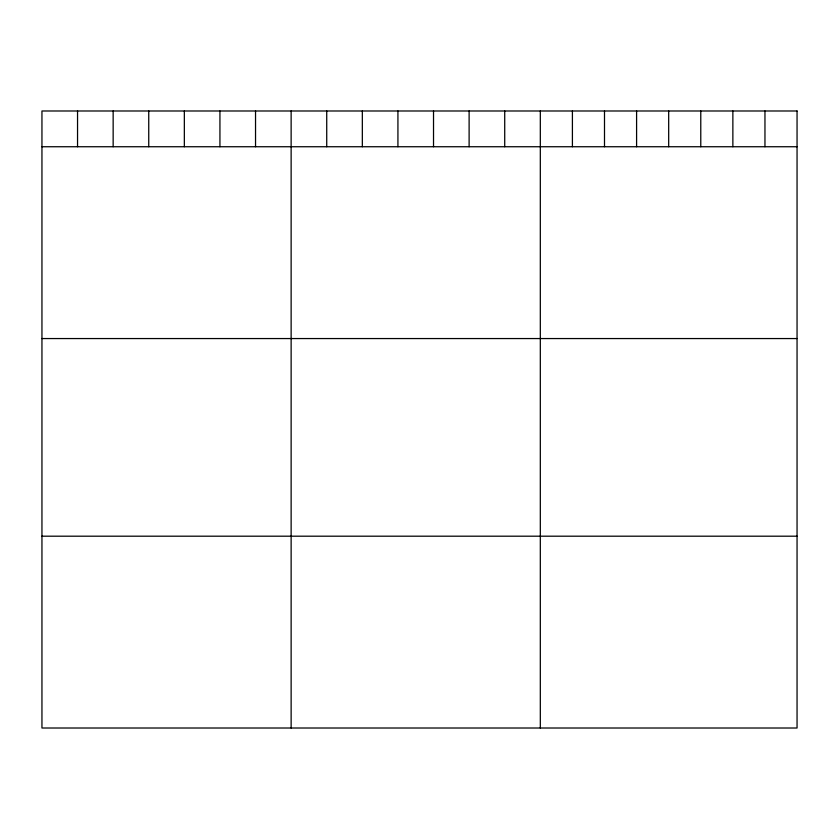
<?xml version="1.0" encoding="UTF-8"?>
<svg xmlns="http://www.w3.org/2000/svg" width="839" height="839" viewBox="0 0 839 839"><rect width="100%" height="100%" fill="white"/><g stroke="black" fill="none" stroke-linecap="round" stroke-linejoin="round"><path stroke-width="1.26" d="M41.95 146.741L797.05 146.741M41.95 338.557L797.05 338.557M41.95 536.194L797.05 536.194M764.958 110.989L764.958 146.741M732.866 110.989L732.866 146.741M700.775 110.989L700.775 146.741M668.683 110.989L668.683 146.741M636.591 110.989L636.591 146.741M604.5 110.989L604.5 146.741M572.408 110.989L572.408 146.741M540.316 110.989L540.316 728.011M504.721 110.989L504.721 146.741M469.116 110.989L469.116 146.741M433.522 110.989L433.522 146.741M397.927 110.989L397.927 146.741M362.333 110.989L362.333 146.741M326.728 110.989L326.728 146.741M291.133 110.989L291.133 728.011M255.538 110.989L255.538 146.741M219.933 110.989L219.933 146.741M184.339 110.989L184.339 146.741M148.744 110.989L148.744 146.741M113.15 110.989L113.15 146.741M77.545 110.989L77.545 146.741M797.05 110.989L41.95 110.989L41.95 728.011L797.05 728.011L797.05 110.989"/></g></svg>
